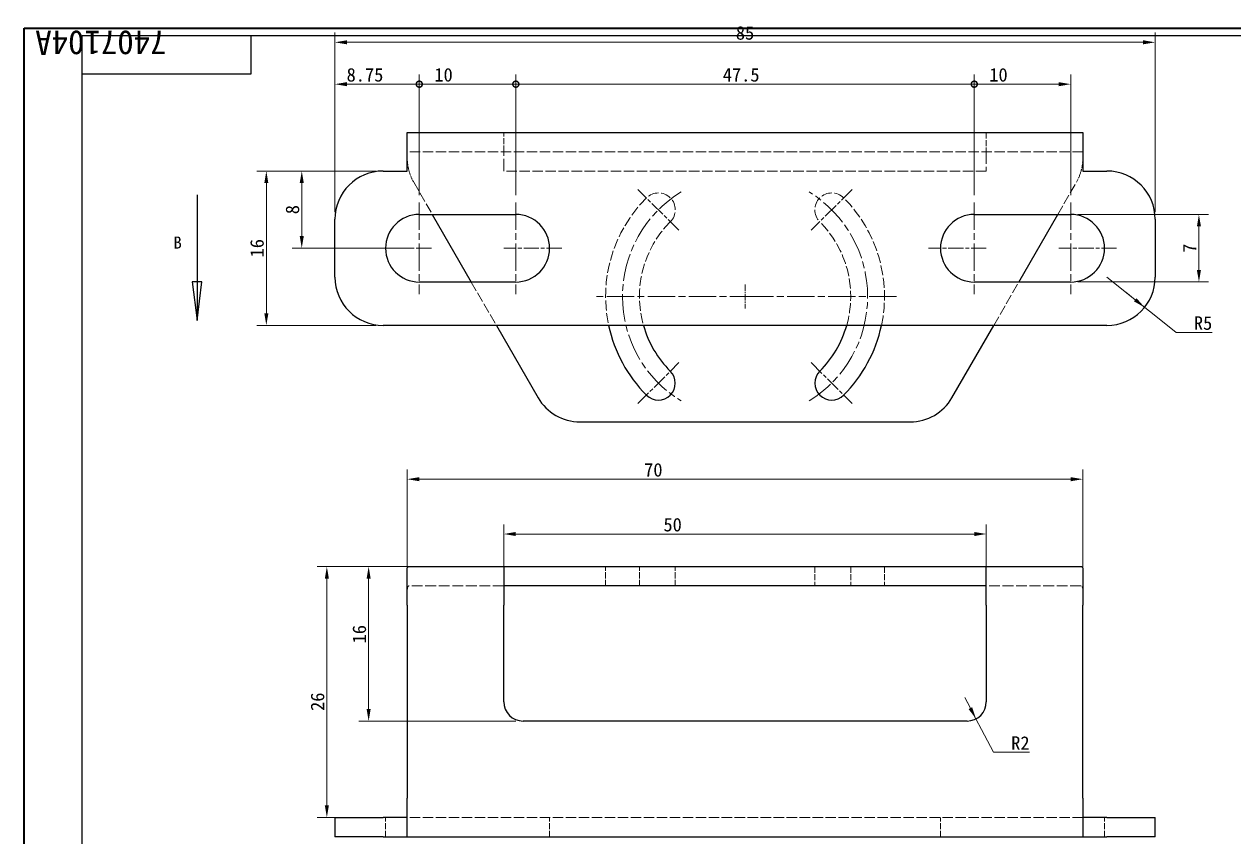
# Model space of a CAD drawing. Header units: millimetres. Extents: x 3 to 208, y 3 to 146.
# Drawn here: x 3 to 128.3, y 62 to 146.2 of the extents above; entities that cross this region are included whole.
import ezdxf
from ezdxf.enums import TextEntityAlignment as Align

# ---------------------------------------------------------------- set-up
doc = ezdxf.new("R2018")
doc.units = ezdxf.units.MM
doc.header["$LTSCALE"] = 0.5
doc.linetypes.add('CHAIN', pattern=[0.3543, 0.2362, -0.0295, 0.0591, -0.0295])
doc.linetypes.add('DASHED', pattern=[0.2067, 0.1654, -0.0413])
for name, color, linetype, lineweight, true_color in [('中心标记 (ISO)', 1, 'CHAIN', 18, 0xff0000), ('中心线 (ISO)', 1, 'CHAIN', 18, 0xff0000), ('剖切线 (ISO)', 7, 'CHAIN', 25, 0x008000), ('尺寸 (ISO)', 7, 'Continuous', 18, 0x008000), ('隐藏 (ISO)', 5, 'DASHED', 18, 0x0000ff)]:
    doc.layers.add(name, color=color, linetype=linetype, lineweight=lineweight, true_color=true_color)
doc.layers.add('可见 (ISO)', color=7, linetype='Continuous', lineweight=25)
doc.layers.add('图框 (ISO)', color=7, linetype='Continuous', lineweight=35)
doc.styles.add('HZ_33', font='simfang.ttf')
doc.styles.get("Standard").update_dxf_attribs({"font": 'simfang.ttf'})
doc.styles.add('最新国标', font='simfang.ttf')
doc.dimstyles.new('默认 (GB)', dxfattribs={"dimscale": 0.5, "dimtxt": 2.8, "dimasz": 2.5, "dimexe": 2, "dimexo": 1.5, "dimgap": 0.5, "dimtad": 1, "dimtoh": 1, "dimdsep": 46, "dimtxsty": '最新国标', "dimcen": 0.09, "dimdle": 10, "dimclrd": 256, "dimclre": 256, "dimclrt": 256, "dimaunit": 1, "dimadec": 3, "dimazin": 2, "dimtfac": 0.535714, "dimtdec": 3, "dimtmove": 0, "dimatfit": 3, "dimfxl": 0, "dimtolj": 1, "dimlwd": -1, "dimlwe": -1, "dimarcsym": 0})

# ---------------------------------------------------------------- blocks, each defined once
blk = doc.blocks.new('图框 最新国标')
at = {"layer": '图框 (ISO)'}
for p, q in [((6, 7), (6, 291.5)), ((6, 291.5), (414.5, 291.5))]:
    blk.add_line(p, q, dxfattribs=at)
at = {"layer": '图框 (ISO)', "color": 7, "linetype": 'Continuous', "lineweight": 25}
for p, q in [((18, 290), (413, 290)), ((18, 7), (18, 290)), ((18, 290), (413, 290)), ((53, 290), (53, 282)), ((53, 282), (18, 282))]:
    blk.add_line(p, q, dxfattribs=at)
at = {"layer": '图框 (ISO)', "lineweight": 30}
blk.add_attdef('零件代号', text='', height=2.5, rotation=180, dxfattribs=at).set_placement((35.5, 286), align=Align.MIDDLE_CENTER)
blk = doc.blocks.new('二维转换剖视图0')
at = {"layer": '剖切线 (ISO)', "linetype": 'Continuous'}
for p, q in [((41.84, 256.96), (41.84, 238.96)), ((40.84, 238.96), (41.84, 230.96)), ((42.84, 238.96), (40.84, 238.96)), ((41.84, 238.96), (41.84, 230.96)), ((41.84, 230.96), (42.84, 238.96))]:
    blk.add_line(p, q, dxfattribs=at)
at = {"layer": '剖切线 (ISO)', "linetype": 'Continuous', "flags": 128}
blk.add_lwpolyline([(40.84, 238.96), (41.84, 230.96), (42.84, 238.96), (40.84, 238.96)], dxfattribs=at)
at = {"layer": '剖切线 (ISO)'}
blk.add_solid([(40.84, 238.96), (41.84, 230.96), (42.84, 238.96), (40.84, 238.96)], dxfattribs=at)
at = {"layer": '剖切线 (ISO)', "insert": (36.95, 245.84), "char_height": 2.5, "attachment_point": 7, "style": 'HZ_33'}
blk.add_mtext('B', dxfattribs=at)
blk = doc.blocks.new('_DotSmall')
at = {"color": 0, "linetype": 'ByBlock', "const_width": 0.5}
blk.add_lwpolyline([(-0.0625, 0, 1), (0.0625, 0, 1)], format="xyb", close=True, dxfattribs=at)
blk = doc.blocks.new('*D6')
at = {"layer": 'Defpoints', "color": 0, "transparency": 16777216}
for p in [(43.94, 139.96), (43.94, 127.71), (35.19, 125.96)]:
    blk.add_point(p, dxfattribs=at)
at = {"layer": '尺寸 (ISO)', "color": 116, "true_color": 0x00803f, "transparency": 16777216}
for p, q in [((35.19, 126.71), (35.19, 140.96)), ((43.94, 128.46), (43.94, 140.96)), ((36.44, 139.96), (43.94, 139.96))]:
    blk.add_line(p, q, dxfattribs=at)
blk.add_solid([(36.44, 140.17), (36.44, 139.75), (35.19, 139.96)], dxfattribs=at)
at = {"layer": '尺寸 (ISO)', "color": 116, "true_color": 0x00803f, "transparency": 16777216, "xscale": 1.25, "yscale": 1.25, "zscale": 1.25}
blk.add_blockref('_DotSmall', (43.94, 139.96), dxfattribs=at)
at = {"layer": '尺寸 (ISO)', "transparency": 16777216, "insert": (38.31, 140.92), "char_height": 1.4, "attachment_point": 5, "style": '最新国标'}
blk.add_mtext('\\A1;8.75', dxfattribs=at)
blk = doc.blocks.new('*D8')
at = {"layer": 'Defpoints', "color": 0, "transparency": 16777216}
for p in [(53.94, 139.96), (43.94, 127.71), (53.94, 127.71)]:
    blk.add_point(p, dxfattribs=at)
at = {"layer": '尺寸 (ISO)', "color": 116, "true_color": 0x00803f, "transparency": 16777216}
for p, q in [((43.94, 128.46), (43.94, 140.96)), ((53.94, 128.46), (53.94, 140.96)), ((43.94, 139.96), (53.94, 139.96))]:
    blk.add_line(p, q, dxfattribs=at)
at = {"layer": '尺寸 (ISO)', "color": 116, "true_color": 0x00803f, "transparency": 16777216, "xscale": 1.25, "yscale": 1.25, "zscale": 1.25, "rotation": 180}
blk.add_blockref('_DotSmall', (43.94, 139.96), dxfattribs=at)
at = {"layer": '尺寸 (ISO)', "color": 116, "true_color": 0x00803f, "transparency": 16777216, "xscale": 1.25, "yscale": 1.25, "zscale": 1.25}
blk.add_blockref('_DotSmall', (53.94, 139.96), dxfattribs=at)
at = {"layer": '尺寸 (ISO)', "transparency": 16777216, "insert": (46.45, 140.92), "char_height": 1.4, "attachment_point": 5, "style": '最新国标'}
blk.add_mtext('\\A1;10', dxfattribs=at)
blk = doc.blocks.new('*D9')
at = {"layer": 'Defpoints', "color": 0, "transparency": 16777216}
for p in [(101.44, 139.96), (53.94, 127.71), (101.44, 127.71)]:
    blk.add_point(p, dxfattribs=at)
at = {"layer": '尺寸 (ISO)', "color": 116, "true_color": 0x00803f, "transparency": 16777216}
for p, q in [((53.94, 128.46), (53.94, 140.96)), ((101.44, 128.46), (101.44, 140.96)), ((53.94, 139.96), (101.44, 139.96))]:
    blk.add_line(p, q, dxfattribs=at)
at = {"layer": '尺寸 (ISO)', "color": 116, "true_color": 0x00803f, "transparency": 16777216, "xscale": 1.25, "yscale": 1.25, "zscale": 1.25, "rotation": 180}
blk.add_blockref('_DotSmall', (53.94, 139.96), dxfattribs=at)
at = {"layer": '尺寸 (ISO)', "color": 116, "true_color": 0x00803f, "transparency": 16777216, "xscale": 1.25, "yscale": 1.25, "zscale": 1.25}
blk.add_blockref('_DotSmall', (101.44, 139.96), dxfattribs=at)
at = {"layer": '尺寸 (ISO)', "transparency": 16777216, "insert": (77.29, 140.92), "char_height": 1.4, "attachment_point": 5, "style": '最新国标'}
blk.add_mtext('\\A1;47.5', dxfattribs=at)
blk = doc.blocks.new('*D10')
at = {"layer": 'Defpoints', "color": 0, "transparency": 16777216}
for p in [(111.44, 139.96), (101.44, 127.71), (111.44, 127.71)]:
    blk.add_point(p, dxfattribs=at)
at = {"layer": '尺寸 (ISO)', "color": 116, "true_color": 0x00803f, "transparency": 16777216}
for p, q in [((101.44, 128.46), (101.44, 140.96)), ((111.44, 128.46), (111.44, 140.96)), ((101.44, 139.96), (110.19, 139.96))]:
    blk.add_line(p, q, dxfattribs=at)
blk.add_solid([(110.19, 140.17), (110.19, 139.75), (111.44, 139.96)], dxfattribs=at)
at = {"layer": '尺寸 (ISO)', "color": 116, "true_color": 0x00803f, "transparency": 16777216, "xscale": 1.25, "yscale": 1.25, "zscale": 1.25, "rotation": 180}
blk.add_blockref('_DotSmall', (101.44, 139.96), dxfattribs=at)
at = {"layer": '尺寸 (ISO)', "transparency": 16777216, "insert": (103.95, 140.92), "char_height": 1.4, "attachment_point": 5, "style": '最新国标'}
blk.add_mtext('\\A1;10', dxfattribs=at)
blk = doc.blocks.new('*D11')
at = {"layer": 'Defpoints', "color": 0, "transparency": 16777216}
for p in [(120.19, 144.3), (35.19, 125.96), (120.19, 125.96)]:
    blk.add_point(p, dxfattribs=at)
at = {"layer": '尺寸 (ISO)', "color": 116, "true_color": 0x00803f, "transparency": 16777216}
for p, q in [((35.19, 126.71), (35.19, 145.3)), ((36.44, 144.3), (118.94, 144.3)), ((120.19, 126.71), (120.19, 145.3))]:
    blk.add_line(p, q, dxfattribs=at)
for points in [[(36.44, 144.51), (36.44, 144.09), (35.19, 144.3)], [(118.94, 144.51), (118.94, 144.09), (120.19, 144.3)]]:
    blk.add_solid(points, dxfattribs=at)
at = {"layer": '尺寸 (ISO)', "transparency": 16777216, "insert": (77.69, 145.26), "char_height": 1.4, "attachment_point": 5, "style": '最新国标'}
blk.add_mtext('\\A1;85', dxfattribs=at)
blk = doc.blocks.new('*D16')
at = {"layer": 'Defpoints', "color": 0, "transparency": 16777216}
for p in [(115.19, 119.96), (119.1, 116.83)]:
    blk.add_point(p, dxfattribs=at)
at = {"layer": '尺寸 (ISO)', "color": 116, "true_color": 0x00803f, "transparency": 16777216}
for p, q in [((115.19, 119.96), (119.1, 116.83)), ((118.12, 117.62), (117.14, 118.4)), ((119.1, 116.83), (120.07, 116.05)), ((122.35, 114.23), (120.07, 116.05)), ((126.08, 114.23), (122.35, 114.23))]:
    blk.add_line(p, q, dxfattribs=at)
blk.add_solid([(118.25, 117.78), (117.99, 117.45), (119.1, 116.83)], dxfattribs=at)
at = {"layer": '尺寸 (ISO)', "transparency": 16777216, "insert": (125.15, 115.19), "char_height": 1.4, "attachment_point": 5, "style": '最新国标'}
blk.add_mtext('\\A1;R5', dxfattribs=at)
blk = doc.blocks.new('*D17')
at = {"layer": 'Defpoints', "color": 0, "transparency": 16777216}
for p in [(111.44, 126.46), (111.44, 119.46), (124.72, 119.46)]:
    blk.add_point(p, dxfattribs=at)
at = {"layer": '尺寸 (ISO)', "color": 116, "true_color": 0x00803f, "transparency": 16777216}
for p, q in [((112.19, 126.46), (125.72, 126.46)), ((124.72, 125.21), (124.72, 120.71)), ((112.19, 119.46), (125.72, 119.46))]:
    blk.add_line(p, q, dxfattribs=at)
for points in [[(124.51, 125.21), (124.93, 125.21), (124.72, 126.46)], [(124.51, 120.71), (124.93, 120.71), (124.72, 119.46)]]:
    blk.add_solid(points, dxfattribs=at)
at = {"layer": '尺寸 (ISO)', "transparency": 16777216, "insert": (123.76, 122.96), "char_height": 1.4, "attachment_point": 5, "rotation": 90, "style": '最新国标'}
blk.add_mtext('\\A1;7', dxfattribs=at)
blk = doc.blocks.new('*D18')
at = {"layer": 'Defpoints', "color": 0, "transparency": 16777216}
for p in [(40.19, 130.96), (31.76, 122.96), (43.94, 122.96)]:
    blk.add_point(p, dxfattribs=at)
at = {"layer": '尺寸 (ISO)', "color": 116, "true_color": 0x00803f, "transparency": 16777216}
for p, q in [((39.44, 130.96), (30.76, 130.96)), ((31.76, 129.71), (31.76, 124.21)), ((43.19, 122.96), (30.76, 122.96))]:
    blk.add_line(p, q, dxfattribs=at)
for points in [[(31.55, 129.71), (31.97, 129.71), (31.76, 130.96)], [(31.55, 124.21), (31.97, 124.21), (31.76, 122.96)]]:
    blk.add_solid(points, dxfattribs=at)
at = {"layer": '尺寸 (ISO)', "transparency": 16777216, "insert": (30.8, 126.96), "char_height": 1.4, "attachment_point": 5, "rotation": 90, "style": '最新国标'}
blk.add_mtext('\\A1;8', dxfattribs=at)
blk = doc.blocks.new('*D19')
at = {"layer": 'Defpoints', "color": 0, "transparency": 16777216}
for p in [(112.69, 99.02), (42.69, 85.96), (112.69, 85.96)]:
    blk.add_point(p, dxfattribs=at)
at = {"layer": '尺寸 (ISO)', "color": 116, "true_color": 0x00803f, "transparency": 16777216}
for p, q in [((42.69, 86.71), (42.69, 100.02)), ((43.94, 99.02), (111.44, 99.02)), ((112.69, 86.71), (112.69, 100.02))]:
    blk.add_line(p, q, dxfattribs=at)
for points in [[(43.94, 99.23), (43.94, 98.81), (42.69, 99.02)], [(111.44, 99.23), (111.44, 98.81), (112.69, 99.02)]]:
    blk.add_solid(points, dxfattribs=at)
at = {"layer": '尺寸 (ISO)', "transparency": 16777216, "insert": (68.19, 99.98), "char_height": 1.4, "attachment_point": 5, "style": '最新国标'}
blk.add_mtext('\\A1;70', dxfattribs=at)
blk = doc.blocks.new('*D20')
at = {"layer": 'Defpoints', "color": 0, "transparency": 16777216}
for p in [(52.69, 89.96), (38.69, 73.96), (54.69, 73.96)]:
    blk.add_point(p, dxfattribs=at)
at = {"layer": '尺寸 (ISO)', "color": 116, "true_color": 0x00803f, "transparency": 16777216}
for p, q in [((51.94, 89.96), (37.69, 89.96)), ((38.69, 88.71), (38.69, 75.21)), ((53.94, 73.96), (37.69, 73.96))]:
    blk.add_line(p, q, dxfattribs=at)
for points in [[(38.48, 88.71), (38.9, 88.71), (38.69, 89.96)], [(38.48, 75.21), (38.9, 75.21), (38.69, 73.96)]]:
    blk.add_solid(points, dxfattribs=at)
at = {"layer": '尺寸 (ISO)', "transparency": 16777216, "insert": (37.73, 82.96), "char_height": 1.4, "attachment_point": 5, "rotation": 90, "style": '最新国标'}
blk.add_mtext('\\A1;16', dxfattribs=at)
blk = doc.blocks.new('*D21')
at = {"layer": 'Defpoints', "color": 0, "transparency": 16777216}
for p in [(102.69, 93.34), (52.69, 85.96), (102.69, 85.96)]:
    blk.add_point(p, dxfattribs=at)
at = {"layer": '尺寸 (ISO)', "color": 116, "true_color": 0x00803f, "transparency": 16777216}
for p, q in [((52.69, 86.71), (52.69, 94.34)), ((102.69, 86.71), (102.69, 94.34)), ((53.94, 93.34), (101.44, 93.34))]:
    blk.add_line(p, q, dxfattribs=at)
for points in [[(53.94, 93.55), (53.94, 93.13), (52.69, 93.34)], [(101.44, 93.55), (101.44, 93.13), (102.69, 93.34)]]:
    blk.add_solid(points, dxfattribs=at)
at = {"layer": '尺寸 (ISO)', "transparency": 16777216, "insert": (70.19, 94.3), "char_height": 1.4, "attachment_point": 5, "style": '最新国标'}
blk.add_mtext('\\A1;50', dxfattribs=at)
blk = doc.blocks.new('*D23')
at = {"layer": 'Defpoints', "color": 0, "transparency": 16777216}
for p in [(40.19, 130.96), (28.09, 114.96), (40.19, 114.96)]:
    blk.add_point(p, dxfattribs=at)
at = {"layer": '尺寸 (ISO)', "color": 116, "true_color": 0x00803f, "transparency": 16777216}
for p, q in [((39.44, 130.96), (27.09, 130.96)), ((28.09, 129.71), (28.09, 116.21)), ((39.44, 114.96), (27.09, 114.96))]:
    blk.add_line(p, q, dxfattribs=at)
for points in [[(27.88, 129.71), (28.3, 129.71), (28.09, 130.96)], [(27.88, 116.21), (28.3, 116.21), (28.09, 114.96)]]:
    blk.add_solid(points, dxfattribs=at)
at = {"layer": '尺寸 (ISO)', "transparency": 16777216, "insert": (27.13, 122.96), "char_height": 1.4, "attachment_point": 5, "rotation": 90, "style": '最新国标'}
blk.add_mtext('\\A1;16', dxfattribs=at)
blk = doc.blocks.new('*D24')
at = {"layer": 'Defpoints', "color": 0, "transparency": 16777216}
for p in [(100.69, 75.96), (101.62, 74.19)]:
    blk.add_point(p, dxfattribs=at)
at = {"layer": '尺寸 (ISO)', "color": 116, "true_color": 0x00803f, "transparency": 16777216}
for p, q in [((101.04, 75.29), (100.46, 76.4)), ((100.69, 75.96), (101.62, 74.19)), ((101.62, 74.19), (102.2, 73.08)), ((103.42, 70.73), (102.2, 73.08)), ((107.15, 70.73), (103.42, 70.73))]:
    blk.add_line(p, q, dxfattribs=at)
blk.add_solid([(101.22, 75.39), (100.85, 75.2), (101.62, 74.19)], dxfattribs=at)
at = {"layer": '尺寸 (ISO)', "transparency": 16777216, "insert": (106.22, 71.68), "char_height": 1.4, "attachment_point": 5, "style": '最新国标'}
blk.add_mtext('\\A1;R2', dxfattribs=at)
blk = doc.blocks.new('*D25')
at = {"layer": 'Defpoints', "color": 0, "transparency": 16777216}
for p in [(52.69, 89.96), (34.36, 63.96), (42.69, 63.96)]:
    blk.add_point(p, dxfattribs=at)
at = {"layer": '尺寸 (ISO)', "color": 116, "true_color": 0x00803f, "transparency": 16777216}
for p, q in [((51.94, 89.96), (33.36, 89.96)), ((34.36, 88.71), (34.36, 65.21)), ((41.94, 63.96), (33.36, 63.96))]:
    blk.add_line(p, q, dxfattribs=at)
for points in [[(34.15, 88.71), (34.57, 88.71), (34.36, 89.96)], [(34.15, 65.21), (34.57, 65.21), (34.36, 63.96)]]:
    blk.add_solid(points, dxfattribs=at)
at = {"layer": '尺寸 (ISO)', "transparency": 16777216, "insert": (33.4, 75.96), "char_height": 1.4, "attachment_point": 5, "rotation": 90, "style": '最新国标'}
blk.add_mtext('\\A1;26', dxfattribs=at)

msp = doc.modelspace()

# ---------------------------------------------------------------- linework, layer by layer
at = {"layer": '中心标记 (ISO)', "ltscale": 13.334389}
for p, q in [((70.8329, 124.817), (66.5902, 129.0597)), ((88.7934, 129.0597), (84.5507, 124.817)), ((45.1918, 122.9581), (39.1918, 122.9581)), ((58.6918, 122.9581), (52.6918, 122.9581)), ((102.6918, 122.9581), (96.6918, 122.9581)), ((116.1918, 122.9581), (110.1918, 122.9581)), ((66.5902, 106.8565), (70.8329, 111.0992)), ((84.5507, 111.0992), (88.7934, 106.8565))]:
    msp.add_line(p, q, dxfattribs=at)
at = {"layer": '中心标记 (ISO)', "ltscale": 23.990969}
for p, q in [((43.9418, 127.7081), (43.9418, 118.2081)), ((53.9418, 127.7081), (53.9418, 118.2081)), ((101.4418, 127.7081), (101.4418, 118.2081)), ((111.4418, 127.7081), (111.4418, 118.2081)), ((78.9418, 117.9581), (61.9918, 117.9581)), ((93.3918, 117.9581), (76.4418, 117.9581))]:
    msp.add_line(p, q, dxfattribs=at)
at = {"layer": '中心标记 (ISO)', "ltscale": 5.555937}
msp.add_line((77.6918, 119.2081), (77.6918, 116.7081), dxfattribs=at)
msp.add_line((77.6918, 119.2081), (77.6918, 116.7081), dxfattribs=at)
at = {"layer": '中心线 (ISO)', "ltscale": 23.990969}
for start, end in [(121.465564, 238.534436), (301.465564, 58.534436)]:
    msp.add_arc((77.6918, 117.9581), 12.7, start, end, dxfattribs=at)
at = {"layer": '可见 (ISO)'}
for p, q in [((42.6918, 130.9581), (42.6918, 134.9581)), ((42.6918, 134.9581), (112.6918, 134.9581)), ((112.6918, 134.9581), (112.6918, 130.9581)), ((40.1918, 130.9581), (42.6918, 130.9581)), ((112.6918, 130.9581), (115.1918, 130.9581)), ((35.1918, 119.9581), (35.1918, 125.9581)), ((43.9418, 126.4581), (53.9418, 126.4581)), ((45.288, 126.4581), (49.3264, 119.4581)), ((101.4418, 126.4581), (111.4418, 126.4581)), ((106.0572, 119.4581), (110.0956, 126.4581)), ((120.1918, 125.9581), (120.1918, 119.9581)), ((53.9418, 119.4581), (43.9418, 119.4581)), ((111.4418, 119.4581), (101.4418, 119.4581)), ((115.1918, 114.9581), (40.1918, 114.9581)), ((51.9226, 114.9581), (56.2487, 107.4595)), ((99.1349, 107.4595), (103.461, 114.9581)), ((60.5796, 104.9581), (94.804, 104.9581)), ((42.6918, 85.9598), (42.6918, 89.729)), ((42.8744, 89.9598), (52.6918, 89.9598)), ((52.6918, 89.9598), (102.6918, 89.9598)), ((52.6918, 89.9598), (52.6918, 85.9598)), ((102.6918, 85.9598), (102.6918, 89.9598)), ((102.6918, 89.9598), (112.5092, 89.9598)), ((112.6918, 89.729), (112.6918, 85.9598)), ((102.6918, 87.9598), (52.6918, 87.9598)), ((42.6918, 85.9598), (42.6918, 65.9598)), ((52.6918, 75.9598), (52.6918, 85.9598)), ((102.6918, 85.9598), (102.6918, 75.9598)), ((112.6918, 65.9598), (112.6918, 85.9598)), ((100.6918, 73.9598), (54.6918, 73.9598)), ((42.6918, 61.9598), (42.6918, 65.9598)), ((112.6918, 65.9598), (112.6918, 61.9598)), ((35.1918, 63.9598), (40.1918, 63.9598)), ((35.1918, 63.9598), (35.1918, 61.9598)), ((42.6918, 63.9598), (40.1918, 63.9598)), ((115.1918, 63.9598), (112.6918, 63.9598)), ((115.1918, 63.9598), (120.1918, 63.9598)), ((120.1918, 61.9598), (120.1918, 63.9598)), ((40.1918, 61.9598), (35.1918, 61.9598)), ((40.1918, 61.9598), (42.6918, 61.9598)), ((42.6918, 61.9598), (112.6918, 61.9598)), ((112.6918, 61.9598), (115.1918, 61.9598)), ((120.1918, 61.9598), (115.1918, 61.9598))]:
    msp.add_line(p, q, dxfattribs=at)
for centre, radius, start, end in [((40.1918, 125.9581), 5, 90, 180), ((115.1918, 125.9581), 5, 0, 90), ((43.9418, 122.9581), 3.5, 90, 270), ((53.9418, 122.9581), 3.5, 270, 90), ((101.4418, 122.9581), 3.5, 90, 270), ((111.4418, 122.9581), 3.5, 270, 90), ((40.1918, 119.9581), 5, 180, 270), ((115.1918, 119.9581), 5, 270, 0), ((77.6918, 117.9581), 14.45, 191.982473, 225), ((77.6918, 117.9581), 10.95, 195.900797, 225), ((77.6918, 117.9581), 10.95, 315, 344.099203), ((77.6918, 117.9581), 14.45, 315, 348.017527), ((68.7115, 108.9779), 1.75, 225, 45), ((86.6721, 108.9779), 1.75, 135, 315), ((60.5796, 109.9581), 5, 209.981639, 270), ((94.804, 109.9581), 5, 270, 330.018361), ((54.6918, 75.9598), 2, 180, 270), ((100.6918, 75.9598), 2, 270, 0)]:
    msp.add_arc(centre, radius, start, end, dxfattribs=at)
for points, knots in [([(42.6918, 89.729), (42.6918, 89.862), (42.737, 89.9426), (42.8486, 89.9589), (42.8612, 89.9598), (42.8744, 89.9598)], [0.478260802, 0.478260802, 0.478260802, 0.478260802, 0.59641728, 0.59641728, 0.610397139, 0.610397139, 0.610397139, 0.610397139]), ([(112.5092, 89.9598), (112.5224, 89.9598), (112.535, 89.9589), (112.6466, 89.9426), (112.6918, 89.862), (112.6918, 89.729)], [1.951983057, 1.951983057, 1.951983057, 1.951983057, 1.965962916, 1.965962916, 2.084119394, 2.084119394, 2.084119394, 2.084119394])]:
    msp.add_open_spline(points, degree=3, knots=knots, dxfattribs=at)
at = {"layer": '隐藏 (ISO)', "ltscale": 7.618686}
for p, q in [((52.6918, 132.9581), (52.6918, 134.9581)), ((102.6918, 134.9581), (102.6918, 132.9581)), ((63.2418, 87.9598), (63.2418, 89.9598)), ((66.7418, 87.9598), (66.7418, 89.9598)), ((70.4615, 87.9598), (70.4615, 89.9598)), ((84.9221, 89.9598), (84.9221, 87.9598)), ((88.6418, 89.9598), (88.6418, 87.9598)), ((92.1418, 89.9598), (92.1418, 87.9598)), ((40.4418, 61.9598), (40.4418, 63.9598)), ((57.4418, 61.9598), (57.4418, 63.9598)), ((97.9418, 61.9598), (97.9418, 63.9598)), ((114.9418, 61.9598), (114.9418, 63.9598))]:
    msp.add_line(p, q, dxfattribs=at)
at = {"layer": '隐藏 (ISO)', "ltscale": 13.025194}
for p, q in [((112.6918, 132.9581), (42.6918, 132.9581)), ((112.6918, 63.9598), (42.6918, 63.9598))]:
    msp.add_line(p, q, dxfattribs=at)
at = {"layer": '隐藏 (ISO)', "ltscale": 15.198803}
for p, q in [((52.6918, 130.9581), (52.6918, 132.9581)), ((102.6918, 132.9581), (102.6918, 130.9581))]:
    msp.add_line(p, q, dxfattribs=at)
at = {"layer": '隐藏 (ISO)', "ltscale": 13.075485}
msp.add_line((102.6918, 130.9581), (52.6918, 130.9581), dxfattribs=at)
at = {"layer": '隐藏 (ISO)', "ltscale": 12.437685}
for p, q in [((43.3609, 129.7984), (45.288, 126.4581)), ((110.0956, 126.4581), (112.0227, 129.7984))]:
    msp.add_line(p, q, dxfattribs=at)
at = {"layer": '隐藏 (ISO)', "ltscale": 12.566985}
for p, q in [((49.3264, 119.4581), (51.9226, 114.9581)), ((103.461, 114.9581), (106.0572, 119.4581))]:
    msp.add_line(p, q, dxfattribs=at)
at = {"layer": '隐藏 (ISO)', "ltscale": 13.570259}
for p, q in [((52.6918, 87.9598), (42.8744, 87.9598)), ((112.5092, 87.9598), (102.6918, 87.9598))]:
    msp.add_line(p, q, dxfattribs=at)
at = {"layer": '隐藏 (ISO)', "ltscale": 4.803408}
for centre, start, end in [((47.6918, 132.297), 195.532056, 209.981639), ((107.6918, 132.297), 330.018361, 344.467944)]:
    msp.add_arc(centre, 5, start, end, dxfattribs=at)
at = {"layer": '隐藏 (ISO)', "ltscale": 12.641055}
for start, end in [(135, 191.982473), (348.017527, 45)]:
    msp.add_arc((77.6918, 117.9581), 14.45, start, end, dxfattribs=at)
at = {"layer": '隐藏 (ISO)', "ltscale": 13.298953}
for centre, start, end in [((68.7115, 126.9384), 315, 135), ((86.6721, 126.9384), 45, 225)]:
    msp.add_arc(centre, 1.75, start, end, dxfattribs=at)
at = {"layer": '隐藏 (ISO)', "ltscale": 12.513}
for start, end in [(135, 195.900797), (344.099203, 45)]:
    msp.add_arc((77.6918, 117.9581), 10.95, start, end, dxfattribs=at)
at = {"layer": '隐藏 (ISO)', "ltscale": 5.648719}
for points, knots in [([(42.8744, 130.9581), (42.8066, 131.202), (42.7549, 131.4673), (42.7006, 131.9291), (42.6918, 132.1303), (42.6918, 132.297)], [0.322124109, 0.322124109, 0.322124109, 0.322124109, 0.398060156, 0.398060156, 0.464387654, 0.464387654, 0.464387654, 0.464387654]), ([(112.6918, 132.297), (112.6918, 132.1303), (112.683, 131.9291), (112.6287, 131.4673), (112.577, 131.202), (112.5092, 130.9581)], [0.786612181, 0.786612181, 0.786612181, 0.786612181, 0.852939679, 0.852939679, 0.928875726, 0.928875726, 0.928875726, 0.928875726]), ([(42.8744, 87.9598), (42.8066, 87.9598), (42.7549, 87.9121), (42.7006, 87.7236), (42.6918, 87.5957), (42.6918, 87.4455)], [0.322124109, 0.322124109, 0.322124109, 0.322124109, 0.398060156, 0.398060156, 0.464387654, 0.464387654, 0.464387654, 0.464387654]), ([(112.6918, 87.4455), (112.6918, 87.5957), (112.683, 87.7236), (112.6287, 87.9121), (112.577, 87.9598), (112.5092, 87.9598)], [0.786612181, 0.786612181, 0.786612181, 0.786612181, 0.852939679, 0.852939679, 0.928875726, 0.928875726, 0.928875726, 0.928875726])]:
    msp.add_open_spline(points, degree=3, knots=knots, dxfattribs=at)

# ---------------------------------------------------------------- block references
ref = msp.add_blockref('图框 最新国标', (0, 0), dxfattribs=dict(xscale=0.5, yscale=0.5, zscale=0.5))
lines = msp.add_mtext('7407104A', dxfattribs={"layer": '图框 (ISO)', "insert": (17.75, 143), "char_height": 2.5, "attachment_point": 1, "rotation": 180})
ref.add_attrib('零件代号', '', (17.75, 143)).embed_mtext(lines)
at = {"layer": '剖切线 (ISO)', "xscale": 0.5, "yscale": 0.5, "zscale": 0.5}
msp.add_blockref('二维转换剖视图0', (0, 0), dxfattribs=at)

# ---------------------------------------------------------------- dimensions: what is measured, and where the dimension line sits
at = {"layer": '尺寸 (ISO)', "color": 116, "true_color": 0x00803f}
for base, p1, p2, angle, override, picture, middle in [((120.1918, 144.3001), (35.1918, 125.9581), (120.1918, 125.9581), 180, {"dimgap": 0.5, "dimtoh": 0, "dimdec": 2, "dimtol": 0, "dimlim": 0, "dimtp": 0, "dimtm": 0, "dimtdec": 3, "dimtofl": 0, "dimatfit": 1}, '*D11', (77.6918, 144.3001)), ((43.9418, 139.9581), (35.1918, 125.9581), (43.9418, 127.7081), 180, {"dimgap": 0.5, "dimtoh": 0, "dimdec": 2, "dimblk2": 'DotSmall', "dimsah": 1, "dimdle": 0, "dimtol": 0, "dimlim": 0, "dimtp": 0, "dimtm": 0, "dimtdec": 3, "dimtofl": 0, "dimatfit": 1}, '*D6', (38.3118, 139.9581)), ((53.9418, 139.9581), (43.9418, 127.7081), (53.9418, 127.7081), 180, {"dimgap": 0.5, "dimtoh": 0, "dimdec": 2, "dimblk1": 'DotSmall', "dimblk2": 'DotSmall', "dimsah": 1, "dimdle": 0, "dimtol": 0, "dimlim": 0, "dimtp": 0, "dimtm": 0, "dimtdec": 3, "dimtofl": 0, "dimatfit": 1}, '*D8', (46.4468, 139.9581)), ((101.4418, 139.9581), (53.9418, 127.7081), (101.4418, 127.7081), 180, {"dimgap": 0.5, "dimtoh": 0, "dimdec": 2, "dimblk1": 'DotSmall', "dimblk2": 'DotSmall', "dimsah": 1, "dimdle": 0, "dimtol": 0, "dimlim": 0, "dimtp": 0, "dimtm": 0, "dimtdec": 3, "dimtofl": 0, "dimatfit": 1}, '*D9', (77.2933, 139.9581)), ((111.4418, 139.9581), (101.4418, 127.7081), (111.4418, 127.7081), 180, {"dimgap": 0.5, "dimtoh": 0, "dimdec": 2, "dimblk1": 'DotSmall', "dimsah": 1, "dimdle": 0, "dimtol": 0, "dimlim": 0, "dimtp": 0, "dimtm": 0, "dimtdec": 3, "dimtofl": 0, "dimatfit": 1}, '*D10', (103.9468, 139.9581)), ((28.0899, 114.9581), (40.1918, 130.9581), (40.1918, 114.9581), 270, {"dimgap": 0.5, "dimtoh": 0, "dimdec": 2, "dimtol": 0, "dimlim": 0, "dimtp": 0, "dimtm": 0, "dimtdec": 3, "dimtofl": 0, "dimatfit": 1}, '*D23', (28.0899, 122.9581)), ((31.7571, 122.9581), (40.1918, 130.9581), (43.9418, 122.9581), 270, {"dimgap": 0.5, "dimtoh": 0, "dimdec": 2, "dimtol": 0, "dimlim": 0, "dimtp": 0, "dimtm": 0, "dimtdec": 3, "dimtofl": 0, "dimatfit": 1}, '*D18', (31.7571, 126.9581)), ((124.7182, 119.4581), (111.4418, 126.4581), (111.4418, 119.4581), 90, {"dimgap": 0.5, "dimtoh": 0, "dimdec": 2, "dimtol": 0, "dimlim": 0, "dimtp": 0, "dimtm": 0, "dimtdec": 3, "dimtofl": 0, "dimatfit": 1}, '*D17', (124.7182, 122.9581)), ((112.6918, 99.018), (42.6918, 85.9598), (112.6918, 85.9598), 180, {"dimgap": 0.5, "dimtoh": 0, "dimdec": 2, "dimtol": 0, "dimlim": 0, "dimtp": 0, "dimtm": 0, "dimtdec": 3, "dimtofl": 0, "dimatfit": 1}, '*D19', (68.1918, 99.018)), ((102.6918, 93.3422), (52.6918, 85.9598), (102.6918, 85.9598), 180, {"dimgap": 0.5, "dimtoh": 0, "dimdec": 2, "dimtol": 0, "dimlim": 0, "dimtp": 0, "dimtm": 0, "dimtdec": 3, "dimtofl": 0, "dimatfit": 1}, '*D21', (70.1918, 93.3422)), ((34.3613, 63.9598), (52.6918, 89.9598), (42.6918, 63.9598), 270, {"dimgap": 0.5, "dimtoh": 0, "dimdec": 2, "dimtol": 0, "dimlim": 0, "dimtp": 0, "dimtm": 0, "dimtdec": 3, "dimtofl": 0, "dimatfit": 1}, '*D25', (34.3613, 75.9598)), ((38.6918, 73.9598), (52.6918, 89.9598), (54.6918, 73.9598), 270, {"dimgap": 0.5, "dimtoh": 0, "dimdec": 2, "dimtol": 0, "dimlim": 0, "dimtp": 0, "dimtm": 0, "dimtdec": 3, "dimtofl": 0, "dimatfit": 1}, '*D20', (38.6918, 82.9598))]:
    dim = msp.add_linear_dim(base=base, p1=p1, p2=p2, angle=angle, dimstyle='默认 (GB)', override=override, dxfattribs=at)
    dim.commit()
    dim.dimension.update_dxf_attribs({"geometry": picture, "text_midpoint": middle, "dimtype": 160})
for center, mpoint, picture, middle in [((115.1918, 119.9581), (119.0961, 116.8346), '*D16', (125.1479, 114.2315)), ((100.6918, 75.9598), (101.6172, 74.1867), '*D24', (106.2217, 70.7251))]:
    dim = msp.add_radius_dim(center=center, mpoint=mpoint, dimstyle='默认 (GB)', override={"dimgap": 0.5, "dimtih": 1, "dimdec": 2, "dimlfac": 1, "dimcen": 0, "dimtol": 0, "dimlim": 0, "dimtp": 0, "dimtm": 0, "dimtdec": 3}, dxfattribs=at)
    dim.commit()
    dim.dimension.update_dxf_attribs({"geometry": picture, "text_midpoint": middle, "dimtype": 164})

doc.saveas('drawing.dxf')
